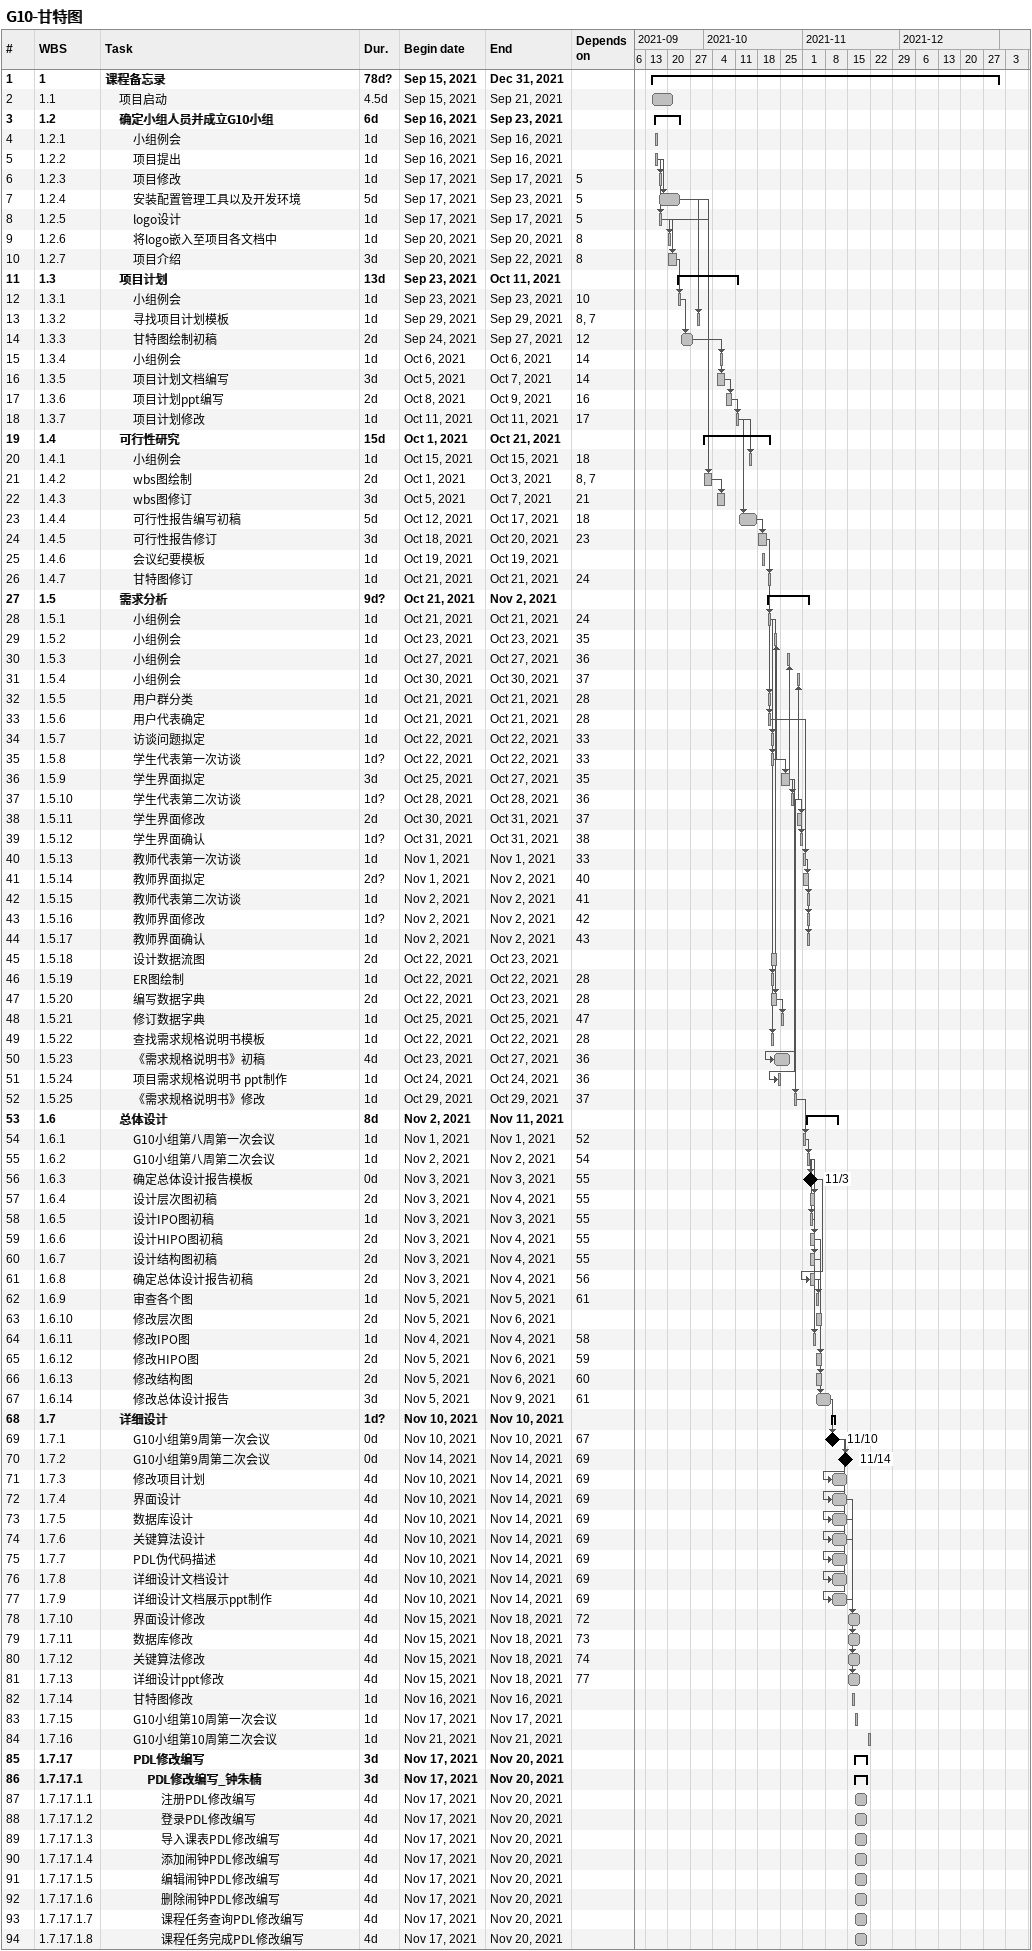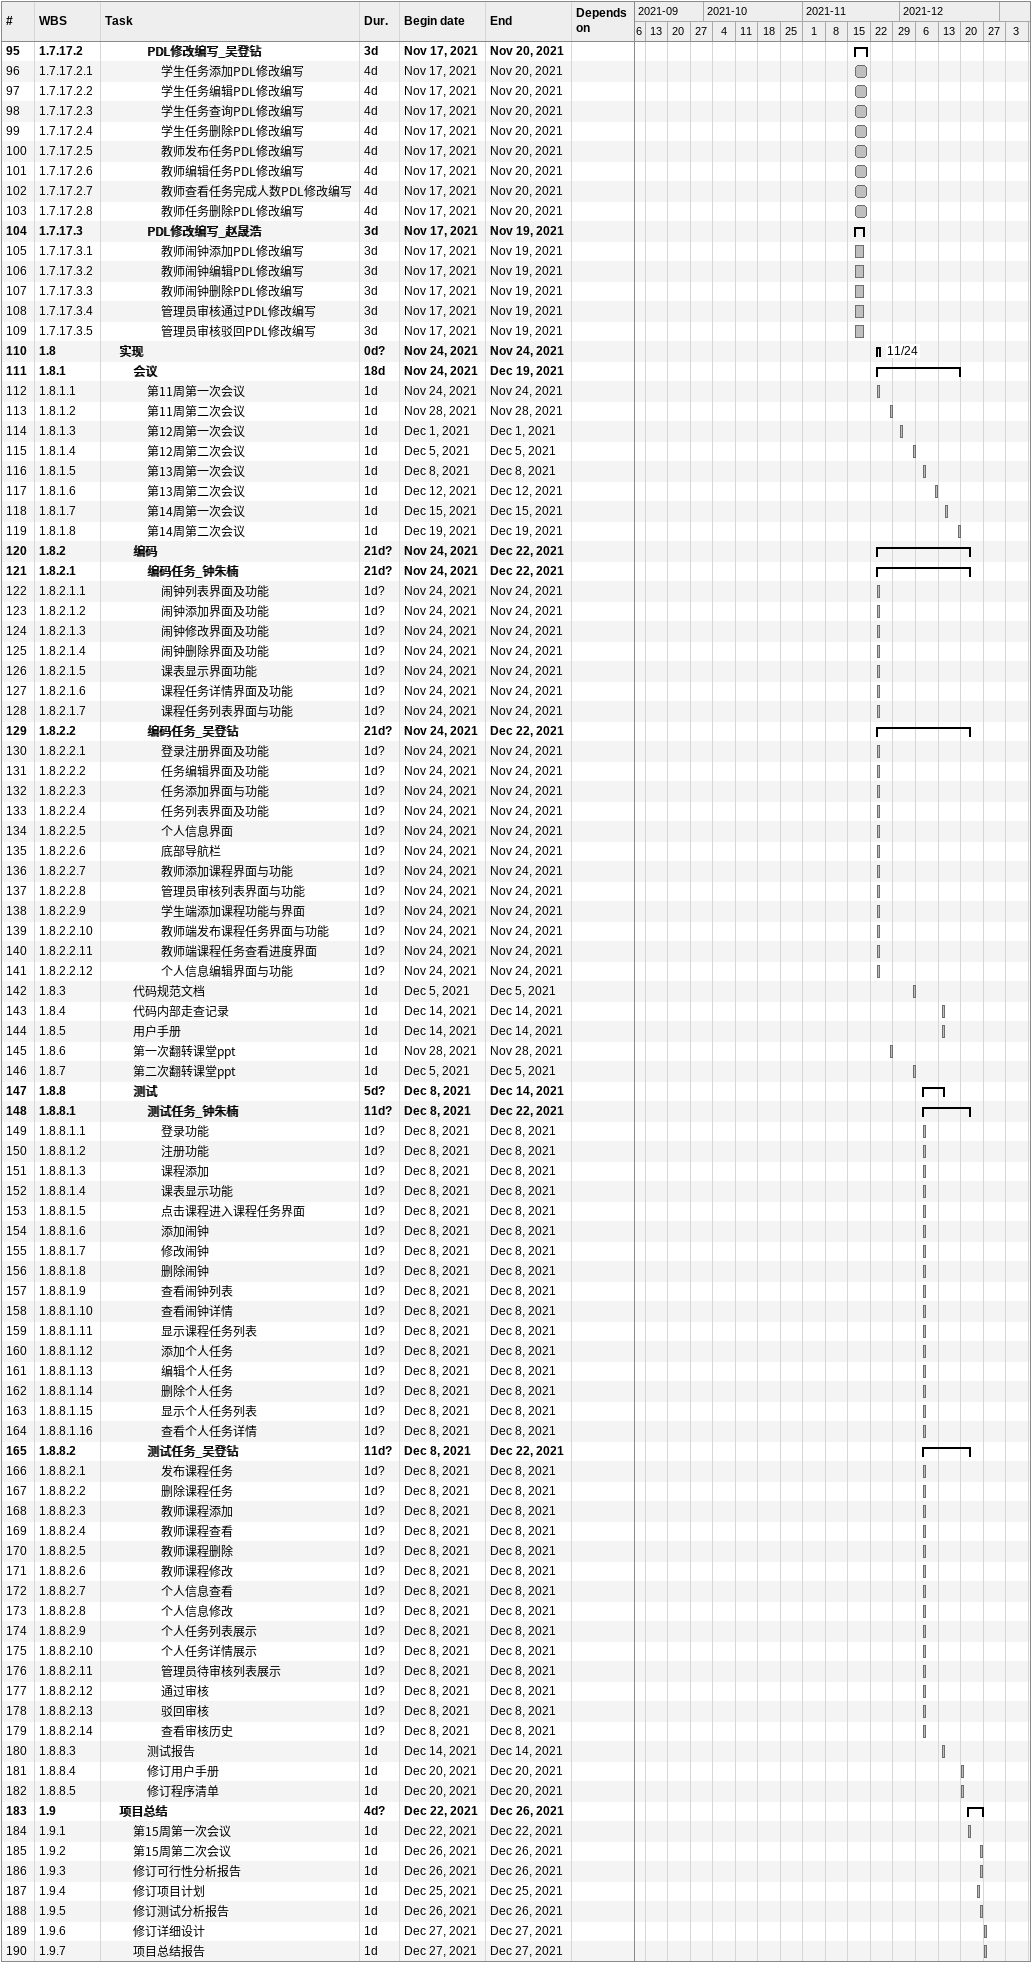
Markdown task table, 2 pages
G10-甘特图

| ID | WBS | Task | Duration | Start | Finish | Predecessors |
|---|---|---|---|---|---|---|
| 1 | 1 | **课程备忘录** | 78d? | 2021-09-15 | 2021-12-31 |  |
| 2 | 1.1 | 项目启动 | 4.5d | 2021-09-15 | 2021-09-21 |  |
| 3 | 1.2 | **确定小组人员并成立G10小组** | 6d | 2021-09-16 | 2021-09-23 |  |
| 4 | 1.2.1 | 小组例会 | 1d | 2021-09-16 | 2021-09-16 |  |
| 5 | 1.2.2 | 项目提出 | 1d | 2021-09-16 | 2021-09-16 |  |
| 6 | 1.2.3 | 项目修改 | 1d | 2021-09-17 | 2021-09-17 | 5 |
| 7 | 1.2.4 | 安装配置管理工具以及开发环境 | 5d | 2021-09-17 | 2021-09-23 | 5 |
| 8 | 1.2.5 | logo设计 | 1d | 2021-09-17 | 2021-09-17 | 5 |
| 9 | 1.2.6 | 将logo嵌入至项目各文档中 | 1d | 2021-09-20 | 2021-09-20 | 8 |
| 10 | 1.2.7 | 项目介绍 | 3d | 2021-09-20 | 2021-09-22 | 8 |
| 11 | 1.3 | **项目计划** | 13d | 2021-09-23 | 2021-10-11 |  |
| 12 | 1.3.1 | 小组例会 | 1d | 2021-09-23 | 2021-09-23 | 10 |
| 13 | 1.3.2 | 寻找项目计划模板 | 1d | 2021-09-29 | 2021-09-29 | 8, 7 |
| 14 | 1.3.3 | 甘特图绘制初稿 | 2d | 2021-09-24 | 2021-09-27 | 12 |
| 15 | 1.3.4 | 小组例会 | 1d | 2021-10-06 | 2021-10-06 | 14 |
| 16 | 1.3.5 | 项目计划文档编写 | 3d | 2021-10-05 | 2021-10-07 | 14 |
| 17 | 1.3.6 | 项目计划ppt编写 | 2d | 2021-10-08 | 2021-10-09 | 16 |
| 18 | 1.3.7 | 项目计划修改 | 1d | 2021-10-11 | 2021-10-11 | 17 |
| 19 | 1.4 | **可行性研究** | 15d | 2021-10-01 | 2021-10-21 |  |
| 20 | 1.4.1 | 小组例会 | 1d | 2021-10-15 | 2021-10-15 | 18 |
| 21 | 1.4.2 | wbs图绘制 | 2d | 2021-10-01 | 2021-10-03 | 8, 7 |
| 22 | 1.4.3 | wbs图修订 | 3d | 2021-10-05 | 2021-10-07 | 21 |
| 23 | 1.4.4 | 可行性报告编写初稿 | 5d | 2021-10-12 | 2021-10-17 | 18 |
| 24 | 1.4.5 | 可行性报告修订 | 3d | 2021-10-18 | 2021-10-20 | 23 |
| 25 | 1.4.6 | 会议纪要模板 | 1d | 2021-10-19 | 2021-10-19 |  |
| 26 | 1.4.7 | 甘特图修订 | 1d | 2021-10-21 | 2021-10-21 | 24 |
| 27 | 1.5 | **需求分析** | 9d? | 2021-10-21 | 2021-11-02 |  |
| 28 | 1.5.1 | 小组例会 | 1d | 2021-10-21 | 2021-10-21 | 24 |
| 29 | 1.5.2 | 小组例会 | 1d | 2021-10-23 | 2021-10-23 | 35 |
| 30 | 1.5.3 | 小组例会 | 1d | 2021-10-27 | 2021-10-27 | 36 |
| 31 | 1.5.4 | 小组例会 | 1d | 2021-10-30 | 2021-10-30 | 37 |
| 32 | 1.5.5 | 用户群分类 | 1d | 2021-10-21 | 2021-10-21 | 28 |
| 33 | 1.5.6 | 用户代表确定 | 1d | 2021-10-21 | 2021-10-21 | 28 |
| 34 | 1.5.7 | 访谈问题拟定 | 1d | 2021-10-22 | 2021-10-22 | 33 |
| 35 | 1.5.8 | 学生代表第一次访谈 | 1d? | 2021-10-22 | 2021-10-22 | 33 |
| 36 | 1.5.9 | 学生界面拟定 | 3d | 2021-10-25 | 2021-10-27 | 35 |
| 37 | 1.5.10 | 学生代表第二次访谈 | 1d? | 2021-10-28 | 2021-10-28 | 36 |
| 38 | 1.5.11 | 学生界面修改 | 2d | 2021-10-30 | 2021-10-31 | 37 |
| 39 | 1.5.12 | 学生界面确认 | 1d? | 2021-10-31 | 2021-10-31 | 38 |
| 40 | 1.5.13 | 教师代表第一次访谈 | 1d | 2021-11-01 | 2021-11-01 | 33 |
| 41 | 1.5.14 | 教师界面拟定 | 2d? | 2021-11-01 | 2021-11-02 | 40 |
| 42 | 1.5.15 | 教师代表第二次访谈 | 1d | 2021-11-02 | 2021-11-02 | 41 |
| 43 | 1.5.16 | 教师界面修改 | 1d? | 2021-11-02 | 2021-11-02 | 42 |
| 44 | 1.5.17 | 教师界面确认 | 1d | 2021-11-02 | 2021-11-02 | 43 |
| 45 | 1.5.18 | 设计数据流图 | 2d | 2021-10-22 | 2021-10-23 |  |
| 46 | 1.5.19 | ER图绘制 | 1d | 2021-10-22 | 2021-10-22 | 28 |
| 47 | 1.5.20 | 编写数据字典 | 2d | 2021-10-22 | 2021-10-23 | 28 |
| 48 | 1.5.21 | 修订数据字典 | 1d | 2021-10-25 | 2021-10-25 | 47 |
| 49 | 1.5.22 | 查找需求规格说明书模板 | 1d | 2021-10-22 | 2021-10-22 | 28 |
| 50 | 1.5.23 | 《需求规格说明书》初稿 | 4d | 2021-10-23 | 2021-10-27 | 36 |
| 51 | 1.5.24 | 项目需求规格说明书 ppt制作 | 1d | 2021-10-24 | 2021-10-24 | 36 |
| 52 | 1.5.25 | 《需求规格说明书》修改 | 1d | 2021-10-29 | 2021-10-29 | 37 |
| 53 | 1.6 | **总体设计** | 8d | 2021-11-02 | 2021-11-11 |  |
| 54 | 1.6.1 | G10小组第八周第一次会议 | 1d | 2021-11-01 | 2021-11-01 | 52 |
| 55 | 1.6.2 | G10小组第八周第二次会议 | 1d | 2021-11-02 | 2021-11-02 | 54 |
| 56 | 1.6.3 | 确定总体设计报告模板 | 0d | 2021-11-03 | 2021-11-03 | 55 |
| 57 | 1.6.4 | 设计层次图初稿 | 2d | 2021-11-03 | 2021-11-04 | 55 |
| 58 | 1.6.5 | 设计IPO图初稿 | 1d | 2021-11-03 | 2021-11-03 | 55 |
| 59 | 1.6.6 | 设计HIPO图初稿 | 2d | 2021-11-03 | 2021-11-04 | 55 |
| 60 | 1.6.7 | 设计结构图初稿 | 2d | 2021-11-03 | 2021-11-04 | 55 |
| 61 | 1.6.8 | 确定总体设计报告初稿 | 2d | 2021-11-03 | 2021-11-04 | 56 |
| 62 | 1.6.9 | 审查各个图 | 1d | 2021-11-05 | 2021-11-05 | 61 |
| 63 | 1.6.10 | 修改层次图 | 2d | 2021-11-05 | 2021-11-06 |  |
| 64 | 1.6.11 | 修改IPO图 | 1d | 2021-11-04 | 2021-11-04 | 58 |
| 65 | 1.6.12 | 修改HIPO图 | 2d | 2021-11-05 | 2021-11-06 | 59 |
| 66 | 1.6.13 | 修改结构图 | 2d | 2021-11-05 | 2021-11-06 | 60 |
| 67 | 1.6.14 | 修改总体设计报告 | 3d | 2021-11-05 | 2021-11-09 | 61 |
| 68 | 1.7 | **详细设计** | 1d? | 2021-11-10 | 2021-11-10 |  |
| 69 | 1.7.1 | G10小组第9周第一次会议 | 0d | 2021-11-10 | 2021-11-10 | 67 |
| 70 | 1.7.2 | G10小组第9周第二次会议 | 0d | 2021-11-14 | 2021-11-14 | 69 |
| 71 | 1.7.3 | 修改项目计划 | 4d | 2021-11-10 | 2021-11-14 | 69 |
| 72 | 1.7.4 | 界面设计 | 4d | 2021-11-10 | 2021-11-14 | 69 |
| 73 | 1.7.5 | 数据库设计 | 4d | 2021-11-10 | 2021-11-14 | 69 |
| 74 | 1.7.6 | 关键算法设计 | 4d | 2021-11-10 | 2021-11-14 | 69 |
| 75 | 1.7.7 | PDL伪代码描述 | 4d | 2021-11-10 | 2021-11-14 | 69 |
| 76 | 1.7.8 | 详细设计文档设计 | 4d | 2021-11-10 | 2021-11-14 | 69 |
| 77 | 1.7.9 | 详细设计文档展示ppt制作 | 4d | 2021-11-10 | 2021-11-14 | 69 |
| 78 | 1.7.10 | 界面设计修改 | 4d | 2021-11-15 | 2021-11-18 | 72 |
| 79 | 1.7.11 | 数据库修改 | 4d | 2021-11-15 | 2021-11-18 | 73 |
| 80 | 1.7.12 | 关键算法修改 | 4d | 2021-11-15 | 2021-11-18 | 74 |
| 81 | 1.7.13 | 详细设计ppt修改 | 4d | 2021-11-15 | 2021-11-18 | 77 |
| 82 | 1.7.14 | 甘特图修改 | 1d | 2021-11-16 | 2021-11-16 |  |
| 83 | 1.7.15 | G10小组第10周第一次会议 | 1d | 2021-11-17 | 2021-11-17 |  |
| 84 | 1.7.16 | G10小组第10周第二次会议 | 1d | 2021-11-21 | 2021-11-21 |  |
| 85 | 1.7.17 | **PDL修改编写** | 3d | 2021-11-17 | 2021-11-20 |  |
| 86 | 1.7.17.1 | **PDL修改编写_钟朱楠** | 3d | 2021-11-17 | 2021-11-20 |  |
| 87 | 1.7.17.1.1 | 注册PDL修改编写 | 4d | 2021-11-17 | 2021-11-20 |  |
| 88 | 1.7.17.1.2 | 登录PDL修改编写 | 4d | 2021-11-17 | 2021-11-20 |  |
| 89 | 1.7.17.1.3 | 导入课表PDL修改编写 | 4d | 2021-11-17 | 2021-11-20 |  |
| 90 | 1.7.17.1.4 | 添加闹钟PDL修改编写 | 4d | 2021-11-17 | 2021-11-20 |  |
| 91 | 1.7.17.1.5 | 编辑闹钟PDL修改编写 | 4d | 2021-11-17 | 2021-11-20 |  |
| 92 | 1.7.17.1.6 | 删除闹钟PDL修改编写 | 4d | 2021-11-17 | 2021-11-20 |  |
| 93 | 1.7.17.1.7 | 课程任务查询PDL修改编写 | 4d | 2021-11-17 | 2021-11-20 |  |
| 94 | 1.7.17.1.8 | 课程任务完成PDL修改编写 | 4d | 2021-11-17 | 2021-11-20 |  |
| 95 | 1.7.17.2 | **PDL修改编写_吴登钻** | 3d | 2021-11-17 | 2021-11-20 |  |
| 96 | 1.7.17.2.1 | 学生任务添加PDL修改编写 | 4d | 2021-11-17 | 2021-11-20 |  |
| 97 | 1.7.17.2.2 | 学生任务编辑PDL修改编写 | 4d | 2021-11-17 | 2021-11-20 |  |
| 98 | 1.7.17.2.3 | 学生任务查询PDL修改编写 | 4d | 2021-11-17 | 2021-11-20 |  |
| 99 | 1.7.17.2.4 | 学生任务删除PDL修改编写 | 4d | 2021-11-17 | 2021-11-20 |  |
| 100 | 1.7.17.2.5 | 教师发布任务PDL修改编写 | 4d | 2021-11-17 | 2021-11-20 |  |
| 101 | 1.7.17.2.6 | 教师编辑任务PDL修改编写 | 4d | 2021-11-17 | 2021-11-20 |  |
| 102 | 1.7.17.2.7 | 教师查看任务完成人数PDL修改编写 | 4d | 2021-11-17 | 2021-11-20 |  |
| 103 | 1.7.17.2.8 | 教师任务删除PDL修改编写 | 4d | 2021-11-17 | 2021-11-20 |  |
| 104 | 1.7.17.3 | **PDL修改编写_赵晟浩** | 3d | 2021-11-17 | 2021-11-19 |  |
| 105 | 1.7.17.3.1 | 教师闹钟添加PDL修改编写 | 3d | 2021-11-17 | 2021-11-19 |  |
| 106 | 1.7.17.3.2 | 教师闹钟编辑PDL修改编写 | 3d | 2021-11-17 | 2021-11-19 |  |
| 107 | 1.7.17.3.3 | 教师闹钟删除PDL修改编写 | 3d | 2021-11-17 | 2021-11-19 |  |
| 108 | 1.7.17.3.4 | 管理员审核通过PDL修改编写 | 3d | 2021-11-17 | 2021-11-19 |  |
| 109 | 1.7.17.3.5 | 管理员审核驳回PDL修改编写 | 3d | 2021-11-17 | 2021-11-19 |  |
| 110 | 1.8 | **实现** | 0d? | 2021-11-24 | 2021-11-24 |  |
| 111 | 1.8.1 | **会议** | 18d | 2021-11-24 | 2021-12-19 |  |
| 112 | 1.8.1.1 | 第11周第一次会议 | 1d | 2021-11-24 | 2021-11-24 |  |
| 113 | 1.8.1.2 | 第11周第二次会议 | 1d | 2021-11-28 | 2021-11-28 |  |
| 114 | 1.8.1.3 | 第12周第一次会议 | 1d | 2021-12-01 | 2021-12-01 |  |
| 115 | 1.8.1.4 | 第12周第二次会议 | 1d | 2021-12-05 | 2021-12-05 |  |
| 116 | 1.8.1.5 | 第13周第一次会议 | 1d | 2021-12-08 | 2021-12-08 |  |
| 117 | 1.8.1.6 | 第13周第二次会议 | 1d | 2021-12-12 | 2021-12-12 |  |
| 118 | 1.8.1.7 | 第14周第一次会议 | 1d | 2021-12-15 | 2021-12-15 |  |
| 119 | 1.8.1.8 | 第14周第二次会议 | 1d | 2021-12-19 | 2021-12-19 |  |
| 120 | 1.8.2 | **编码** | 21d? | 2021-11-24 | 2021-12-22 |  |
| 121 | 1.8.2.1 | **编码任务_钟朱楠** | 21d? | 2021-11-24 | 2021-12-22 |  |
| 122 | 1.8.2.1.1 | 闹钟列表界面及功能 | 1d? | 2021-11-24 | 2021-11-24 |  |
| 123 | 1.8.2.1.2 | 闹钟添加界面及功能 | 1d? | 2021-11-24 | 2021-11-24 |  |
| 124 | 1.8.2.1.3 | 闹钟修改界面及功能 | 1d? | 2021-11-24 | 2021-11-24 |  |
| 125 | 1.8.2.1.4 | 闹钟删除界面及功能 | 1d? | 2021-11-24 | 2021-11-24 |  |
| 126 | 1.8.2.1.5 | 课表显示界面功能 | 1d? | 2021-11-24 | 2021-11-24 |  |
| 127 | 1.8.2.1.6 | 课程任务详情界面及功能 | 1d? | 2021-11-24 | 2021-11-24 |  |
| 128 | 1.8.2.1.7 | 课程任务列表界面与功能 | 1d? | 2021-11-24 | 2021-11-24 |  |
| 129 | 1.8.2.2 | **编码任务_吴登钻** | 21d? | 2021-11-24 | 2021-12-22 |  |
| 130 | 1.8.2.2.1 | 登录注册界面及功能 | 1d? | 2021-11-24 | 2021-11-24 |  |
| 131 | 1.8.2.2.2 | 任务编辑界面及功能 | 1d? | 2021-11-24 | 2021-11-24 |  |
| 132 | 1.8.2.2.3 | 任务添加界面与功能 | 1d? | 2021-11-24 | 2021-11-24 |  |
| 133 | 1.8.2.2.4 | 任务列表界面及功能 | 1d? | 2021-11-24 | 2021-11-24 |  |
| 134 | 1.8.2.2.5 | 个人信息界面 | 1d? | 2021-11-24 | 2021-11-24 |  |
| 135 | 1.8.2.2.6 | 底部导航栏 | 1d? | 2021-11-24 | 2021-11-24 |  |
| 136 | 1.8.2.2.7 | 教师添加课程界面与功能 | 1d? | 2021-11-24 | 2021-11-24 |  |
| 137 | 1.8.2.2.8 | 管理员审核列表界面与功能 | 1d? | 2021-11-24 | 2021-11-24 |  |
| 138 | 1.8.2.2.9 | 学生端添加课程功能与界面 | 1d? | 2021-11-24 | 2021-11-24 |  |
| 139 | 1.8.2.2.10 | 教师端发布课程任务界面与功能 | 1d? | 2021-11-24 | 2021-11-24 |  |
| 140 | 1.8.2.2.11 | 教师端课程任务查看进度界面 | 1d? | 2021-11-24 | 2021-11-24 |  |
| 141 | 1.8.2.2.12 | 个人信息编辑界面与功能 | 1d? | 2021-11-24 | 2021-11-24 |  |
| 142 | 1.8.3 | 代码规范文档 | 1d | 2021-12-05 | 2021-12-05 |  |
| 143 | 1.8.4 | 代码内部走查记录 | 1d | 2021-12-14 | 2021-12-14 |  |
| 144 | 1.8.5 | 用户手册 | 1d | 2021-12-14 | 2021-12-14 |  |
| 145 | 1.8.6 | 第一次翻转课堂ppt | 1d | 2021-11-28 | 2021-11-28 |  |
| 146 | 1.8.7 | 第二次翻转课堂ppt | 1d | 2021-12-05 | 2021-12-05 |  |
| 147 | 1.8.8 | **测试** | 5d? | 2021-12-08 | 2021-12-14 |  |
| 148 | 1.8.8.1 | **测试任务_钟朱楠** | 11d? | 2021-12-08 | 2021-12-22 |  |
| 149 | 1.8.8.1.1 | 登录功能 | 1d? | 2021-12-08 | 2021-12-08 |  |
| 150 | 1.8.8.1.2 | 注册功能 | 1d? | 2021-12-08 | 2021-12-08 |  |
| 151 | 1.8.8.1.3 | 课程添加 | 1d? | 2021-12-08 | 2021-12-08 |  |
| 152 | 1.8.8.1.4 | 课表显示功能 | 1d? | 2021-12-08 | 2021-12-08 |  |
| 153 | 1.8.8.1.5 | 点击课程进入课程任务界面 | 1d? | 2021-12-08 | 2021-12-08 |  |
| 154 | 1.8.8.1.6 | 添加闹钟 | 1d? | 2021-12-08 | 2021-12-08 |  |
| 155 | 1.8.8.1.7 | 修改闹钟 | 1d? | 2021-12-08 | 2021-12-08 |  |
| 156 | 1.8.8.1.8 | 删除闹钟 | 1d? | 2021-12-08 | 2021-12-08 |  |
| 157 | 1.8.8.1.9 | 查看闹钟列表 | 1d? | 2021-12-08 | 2021-12-08 |  |
| 158 | 1.8.8.1.10 | 查看闹钟详情 | 1d? | 2021-12-08 | 2021-12-08 |  |
| 159 | 1.8.8.1.11 | 显示课程任务列表 | 1d? | 2021-12-08 | 2021-12-08 |  |
| 160 | 1.8.8.1.12 | 添加个人任务 | 1d? | 2021-12-08 | 2021-12-08 |  |
| 161 | 1.8.8.1.13 | 编辑个人任务 | 1d? | 2021-12-08 | 2021-12-08 |  |
| 162 | 1.8.8.1.14 | 删除个人任务 | 1d? | 2021-12-08 | 2021-12-08 |  |
| 163 | 1.8.8.1.15 | 显示个人任务列表 | 1d? | 2021-12-08 | 2021-12-08 |  |
| 164 | 1.8.8.1.16 | 查看个人任务详情 | 1d? | 2021-12-08 | 2021-12-08 |  |
| 165 | 1.8.8.2 | **测试任务_吴登钻** | 11d? | 2021-12-08 | 2021-12-22 |  |
| 166 | 1.8.8.2.1 | 发布课程任务 | 1d? | 2021-12-08 | 2021-12-08 |  |
| 167 | 1.8.8.2.2 | 删除课程任务 | 1d? | 2021-12-08 | 2021-12-08 |  |
| 168 | 1.8.8.2.3 | 教师课程添加 | 1d? | 2021-12-08 | 2021-12-08 |  |
| 169 | 1.8.8.2.4 | 教师课程查看 | 1d? | 2021-12-08 | 2021-12-08 |  |
| 170 | 1.8.8.2.5 | 教师课程删除 | 1d? | 2021-12-08 | 2021-12-08 |  |
| 171 | 1.8.8.2.6 | 教师课程修改 | 1d? | 2021-12-08 | 2021-12-08 |  |
| 172 | 1.8.8.2.7 | 个人信息查看 | 1d? | 2021-12-08 | 2021-12-08 |  |
| 173 | 1.8.8.2.8 | 个人信息修改 | 1d? | 2021-12-08 | 2021-12-08 |  |
| 174 | 1.8.8.2.9 | 个人任务列表展示 | 1d? | 2021-12-08 | 2021-12-08 |  |
| 175 | 1.8.8.2.10 | 个人任务详情展示 | 1d? | 2021-12-08 | 2021-12-08 |  |
| 176 | 1.8.8.2.11 | 管理员待审核列表展示 | 1d? | 2021-12-08 | 2021-12-08 |  |
| 177 | 1.8.8.2.12 | 通过审核 | 1d? | 2021-12-08 | 2021-12-08 |  |
| 178 | 1.8.8.2.13 | 驳回审核 | 1d? | 2021-12-08 | 2021-12-08 |  |
| 179 | 1.8.8.2.14 | 查看审核历史 | 1d? | 2021-12-08 | 2021-12-08 |  |
| 180 | 1.8.8.3 | 测试报告 | 1d | 2021-12-14 | 2021-12-14 |  |
| 181 | 1.8.8.4 | 修订用户手册 | 1d | 2021-12-20 | 2021-12-20 |  |
| 182 | 1.8.8.5 | 修订程序清单 | 1d | 2021-12-20 | 2021-12-20 |  |
| 183 | 1.9 | **项目总结** | 4d? | 2021-12-22 | 2021-12-26 |  |
| 184 | 1.9.1 | 第15周第一次会议 | 1d | 2021-12-22 | 2021-12-22 |  |
| 185 | 1.9.2 | 第15周第二次会议 | 1d | 2021-12-26 | 2021-12-26 |  |
| 186 | 1.9.3 | 修订可行性分析报告 | 1d | 2021-12-26 | 2021-12-26 |  |
| 187 | 1.9.4 | 修订项目计划 | 1d | 2021-12-25 | 2021-12-25 |  |
| 188 | 1.9.5 | 修订测试分析报告 | 1d | 2021-12-26 | 2021-12-26 |  |
| 189 | 1.9.6 | 修订详细设计 | 1d | 2021-12-27 | 2021-12-27 |  |
| 190 | 1.9.7 | 项目总结报告 | 1d | 2021-12-27 | 2021-12-27 |  |
